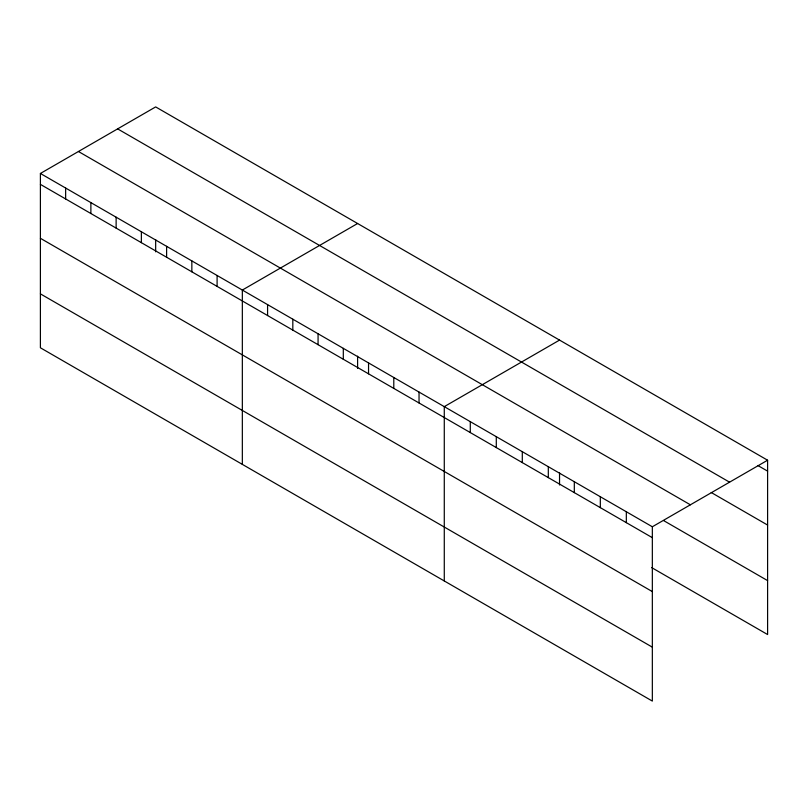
<?xml version="1.0" encoding="UTF-8"?>
<svg xmlns="http://www.w3.org/2000/svg" width="808" height="808" viewBox="0 0 808 808"><rect width="100%" height="100%" fill="white"/><g stroke="black" fill="none" stroke-linecap="round" stroke-linejoin="round"><path stroke-width="1.21" d="M40.4 173.468L652.339 526.765L652.339 701.081L40.4 347.783L40.4 173.468L155.661 106.919L767.6 460.217L767.6 634.533L651.652 567.59M357.601 223.503L242.339 290.052L242.339 464.368M559.54 340.097L444.279 406.646L444.279 580.962M652.339 526.765L767.6 460.217M757.843 465.499L767.6 471.135M117.625 128.876L729.563 482.174M711.252 492.516L767.6 525.059M78.437 151.5L690.375 504.798M663.57 520.554L767.6 580.609M40.4 184.376L652.339 537.673M40.4 238.299L652.339 591.597M40.4 293.859L652.339 647.158M626.331 511.747L626.331 522.665M600.324 496.728L600.324 507.646M574.316 481.719L574.316 492.627M559.54 472.751L559.54 485.002M548.309 466.701L548.309 477.619M522.301 451.682L522.301 462.6M496.294 436.674L496.294 447.582M470.286 421.655L470.286 432.573M419.039 392.072L419.039 402.98M393.789 377.498L393.789 388.406M368.549 362.923L368.549 373.831M357.601 356.156L357.601 368.408M343.309 348.349L343.309 359.257M318.069 333.775L318.069 344.683M292.819 319.2L292.819 330.119M267.579 304.626L267.579 315.544M217.099 275.478L217.099 286.396M191.849 260.903L191.849 271.821M166.61 246.329L166.61 257.247M155.661 239.572L155.661 251.823M141.37 231.755L141.37 242.673M116.13 217.18L116.13 228.098M90.88 202.616L90.88 213.524M65.64 188.042L65.64 198.95"/></g></svg>
